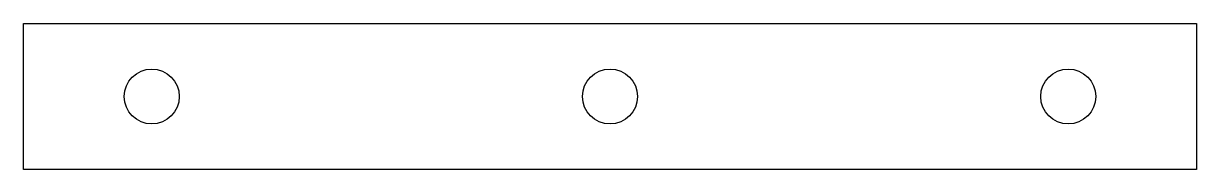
# Model space of a CAD drawing. Header units: millimetres. Extents: x -32 to 32, y -4 to 4.
import ezdxf

# ---------------------------------------------------------------- set-up
doc = ezdxf.new("R2010")
doc.units = ezdxf.units.MM

msp = doc.modelspace()

# ---------------------------------------------------------------- linework, layer by layer
at = {"color": 7, "linetype": 'Continuous', "lineweight": 25}
for p, q in [((-32, 4), (32, 4)), ((-32, -4), (-32, 4)), ((32, 4), (32, -4)), ((32, -4), (-32, -4))]:
    msp.add_line(p, q, dxfattribs=at)
for centre in [(-25, 0), (0, 0), (25, 0)]:
    msp.add_circle(centre, 1.5, dxfattribs=at)

doc.saveas('drawing.dxf')
